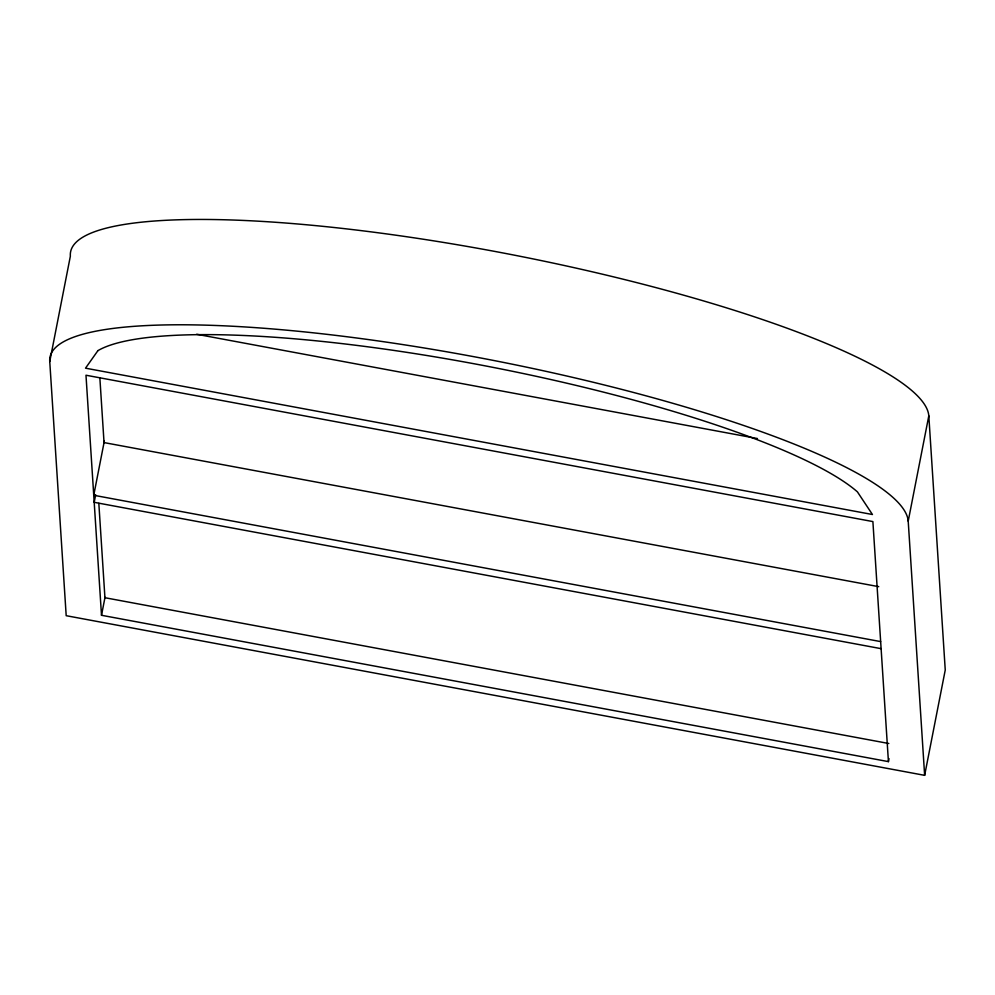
<?xml version="1.0" encoding="UTF-8"?>
<svg xmlns="http://www.w3.org/2000/svg" width="995" height="995" viewBox="0 0 995 995"><rect width="100%" height="100%" fill="white"/><g stroke="black" fill="none" stroke-linecap="round" stroke-linejoin="round"><path stroke-width="1.49" d="M49.75 361.521L70.359 256.188A437.103 82.199 11.1 0 1 494.105 251.287A437.103 82.199 11.1 0 1 928.808 415.835L945.25 670.008L924.641 775.341L66.192 615.694L49.75 361.521A437.103 82.199 11.1 0 1 473.496 356.62A437.103 82.199 11.1 0 1 908.211 521.169L924.641 775.341M104.338 441.083L93.741 495.261L880.662 641.601M95.669 494.789L94.189 502.313L881.11 648.665M889.008 758.613L888.423 761.623L101.502 615.283L105.035 597.224M908.211 521.169L928.808 415.835M196.674 334.258L757.444 438.546M878.734 586.664L104.04 442.588L99.861 377.963M888.796 743.501L104.935 597.721L98.828 503.333M888.423 761.623L872.889 521.579L85.98 375.227L101.502 615.283M97.92 350.638L85.52 368.175L872.441 514.514L857.429 491.878A400.363 75.284 11.1 0 0 473.956 363.735A400.363 75.284 11.1 0 0 97.92 350.638"/></g></svg>
